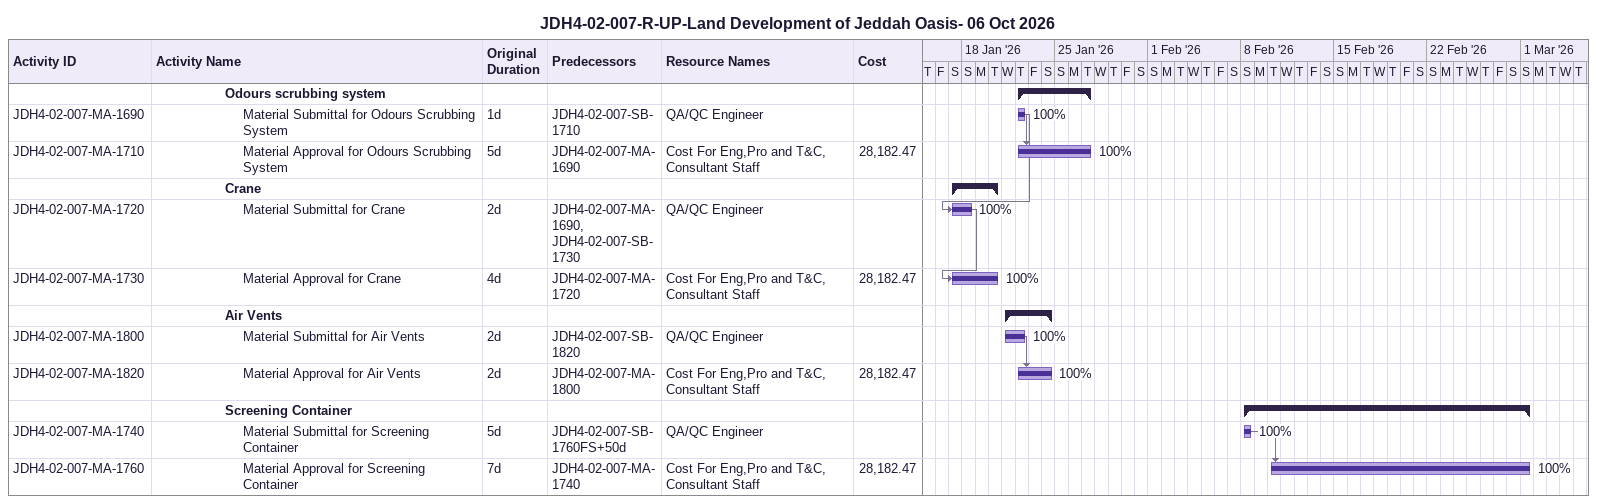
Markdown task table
JDH4-02-007-R-UP-Land Development of Jeddah Oasis- 06 Oct 2026

| ID | Level | Task | Original duration | Start | Finish | Predecessors | Resources | % complete | Cost |
|---|---|---|---|---|---|---|---|---|---|
|  | 5 | **Odours scrubbing system** |  | 2026-01-22 | 2026-01-27 |  |  |  |  |
| JDH4-02-007-MA-1690 | 6 | Material Submittal for Odours Scrubbing System | 1d | 2026-01-22 | 2026-01-22 | JDH4-02-007-SB-1710 | QA/QC Engineer | 100 |  |
| JDH4-02-007-MA-1710 | 6 | Material Approval for Odours Scrubbing System | 5d | 2026-01-22 | 2026-01-27 | JDH4-02-007-MA-1690 | Cost For Eng,Pro and T&C, Consultant Staff | 100 | 28182.47 |
|  | 5 | **Crane** |  | 2026-01-17 | 2026-01-20 |  |  |  |  |
| JDH4-02-007-MA-1720 | 6 | Material Submittal for Crane | 2d | 2026-01-17 | 2026-01-18 | JDH4-02-007-MA-1690, JDH4-02-007-SB-1730 | QA/QC Engineer | 100 |  |
| JDH4-02-007-MA-1730 | 6 | Material Approval for Crane | 4d | 2026-01-17 | 2026-01-20 | JDH4-02-007-MA-1720 | Cost For Eng,Pro and T&C, Consultant Staff | 100 | 28182.47 |
|  | 5 | **Air Vents** |  | 2026-01-21 | 2026-01-24 |  |  |  |  |
| JDH4-02-007-MA-1800 | 6 | Material Submittal for Air Vents | 2d | 2026-01-21 | 2026-01-22 | JDH4-02-007-SB-1820 | QA/QC Engineer | 100 |  |
| JDH4-02-007-MA-1820 | 6 | Material Approval for Air Vents | 2d | 2026-01-22 | 2026-01-24 | JDH4-02-007-MA-1800 | Cost For Eng,Pro and T&C, Consultant Staff | 100 | 28182.47 |
|  | 5 | **Screening Container** |  | 2026-02-08 | 2026-03-01 |  |  |  |  |
| JDH4-02-007-MA-1740 | 6 | Material Submittal for Screening Container | 5d | 2026-02-08 | 2026-02-08 | JDH4-02-007-SB-1760FS+50d | QA/QC Engineer | 100 |  |
| JDH4-02-007-MA-1760 | 6 | Material Approval for Screening Container | 7d | 2026-02-10 | 2026-03-01 | JDH4-02-007-MA-1740 | Cost For Eng,Pro and T&C, Consultant Staff | 100 | 28182.47 |
